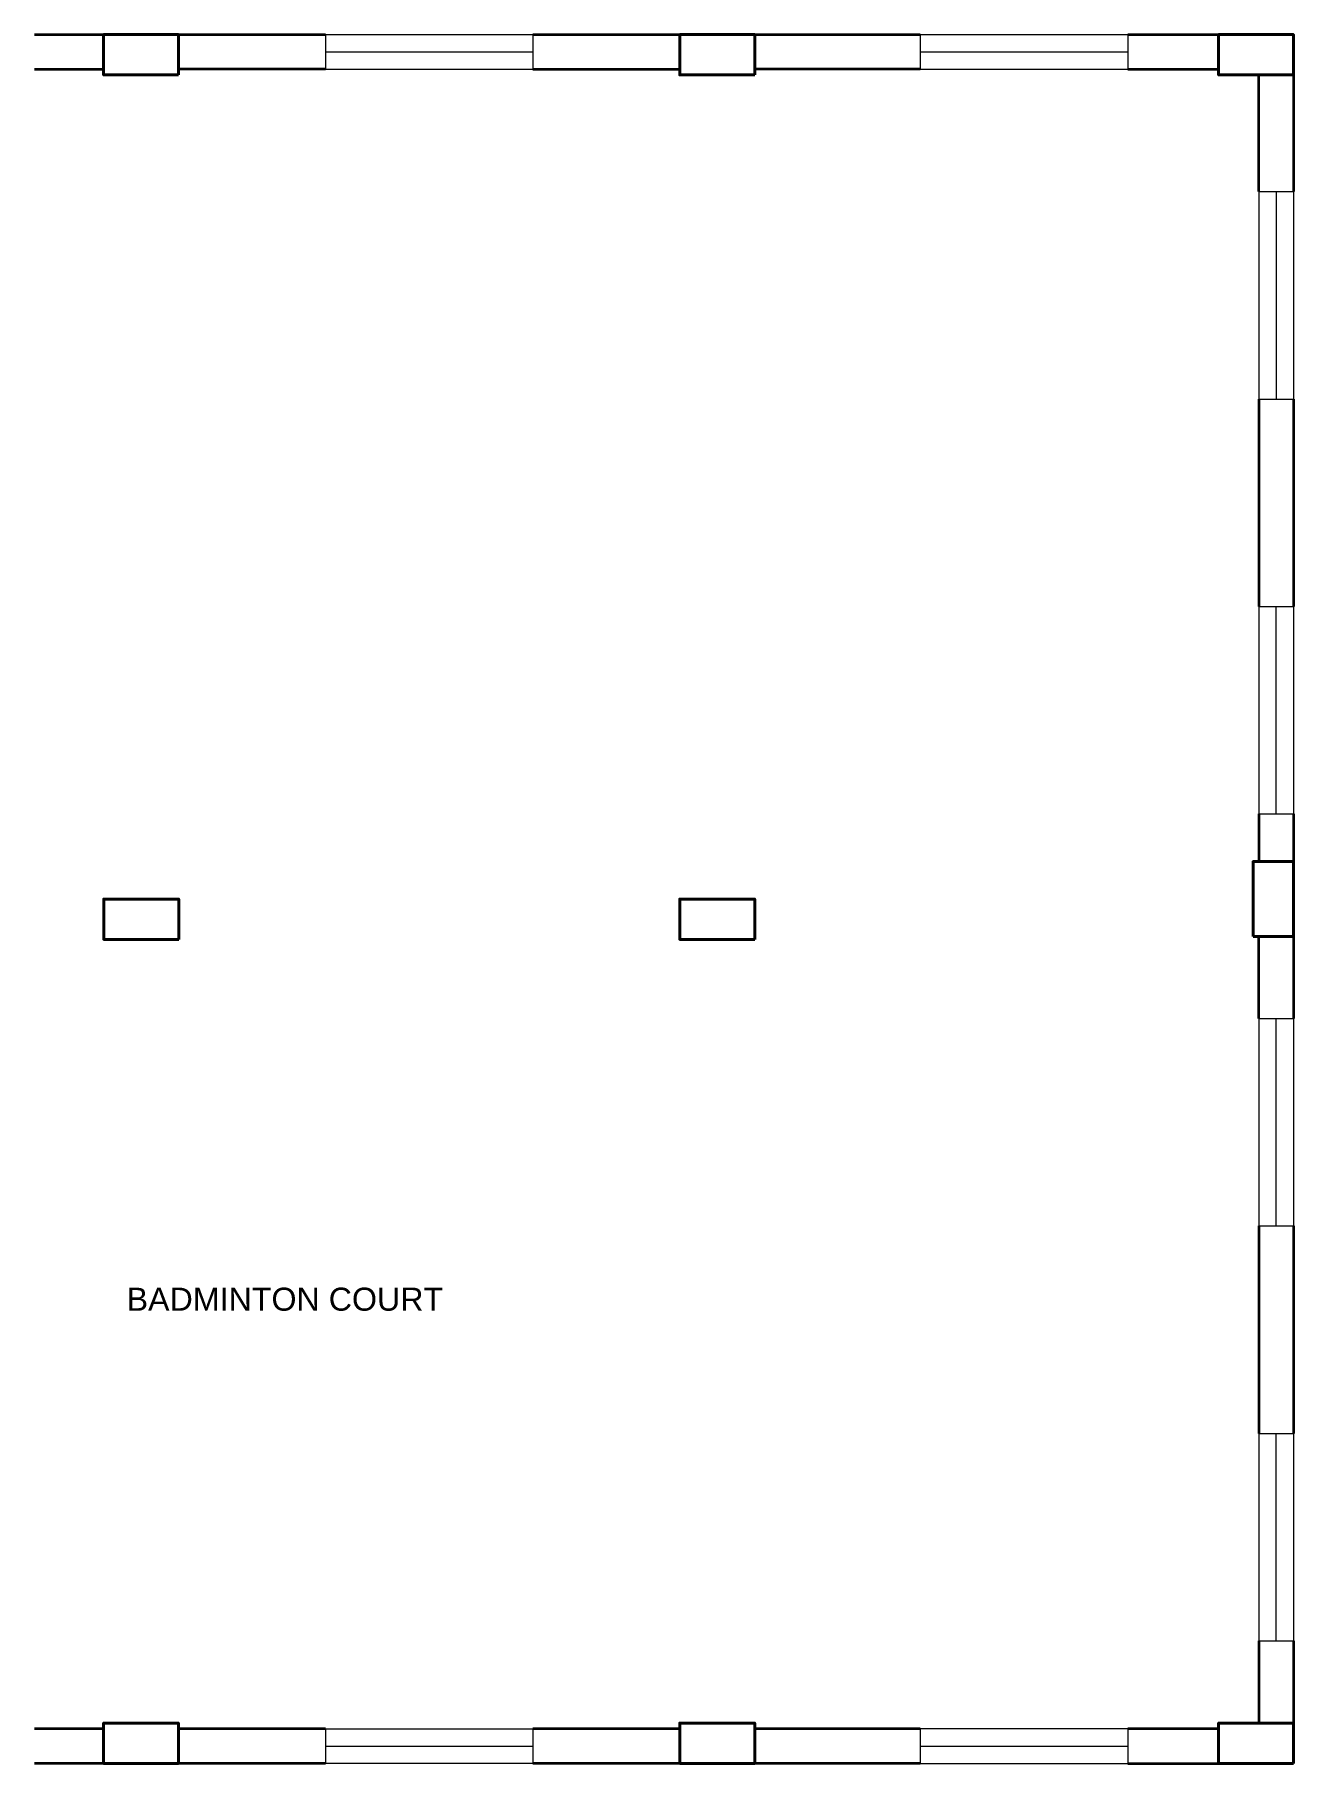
# Model space of a CAD drawing. Header units: millimetres. Extents: x 3079 to 579737, y 1565 to 1161826.
# Drawn here: x 67172 to 78095, y 342233 to 357233 of the extents above; entities that cross this region are included whole.
import ezdxf

# ---------------------------------------------------------------- set-up
doc = ezdxf.new("R2010")
doc.units = ezdxf.units.MM
for name, color, linetype, lineweight in [('1', 7, 'Continuous', 35), ('A_COL', 250, 'Continuous', 40), ('IG-Area', 250, 'Continuous', 30), ('SILL', 251, 'Continuous', 18), ('WINDOW', 252, 'Continuous', 15)]:
    doc.layers.add(name, color=color, linetype=linetype, lineweight=lineweight)
doc.styles.get("Standard").update_dxf_attribs({"font": 'arial.ttf'})

msp = doc.modelspace()

# ---------------------------------------------------------------- linework, layer by layer
at = {"layer": '1'}
for p, q in [((67172, 357233), (69695, 357233)), ((71495, 357233), (74857, 357233)), ((76657, 357233), (78095, 357233)), ((78095, 357233), (78095, 355871)), ((78095, 357233), (78095, 355871)), ((67172, 356933), (67770, 356933)), ((69695, 356933), (68420, 356933)), ((71495, 356933), (72770, 356933)), ((74857, 356933), (73420, 356933)), ((76657, 356933), (77445, 356933)), ((77795, 355871), (77795, 356883)), ((77795, 354071), (77795, 352271)), ((78095, 354071), (78095, 352271)), ((78095, 354071), (78095, 352271)), ((77795, 350471), (77795, 350058)), ((78095, 350471), (78095, 348696)), ((78095, 350471), (78095, 348696)), ((77795, 348696), (77795, 349408)), ((77795, 346896), (77795, 345096)), ((78095, 346896), (78095, 345096)), ((78095, 346896), (78095, 345096)), ((77795, 343296), (77795, 342583)), ((78095, 343296), (78095, 342233)), ((78095, 343296), (78095, 342233)), ((67770, 342533), (67172, 342533)), ((69695, 342533), (68420, 342533)), ((72770, 342533), (71495, 342533)), ((74857, 342533), (73420, 342533)), ((77445, 342533), (76657, 342533)), ((69695, 342233), (67172, 342233)), ((68420, 342233), (67770, 342233)), ((74857, 342233), (71495, 342233)), ((73420, 342233), (72770, 342233)), ((76657, 342233), (77445, 342233)), ((78095, 342233), (77445, 342233))]:
    msp.add_line(p, q, dxfattribs=at)
at = {"layer": 'A_COL'}
for points in [[(68420, 356883), (68420, 357233), (67770, 357233), (67770, 356883)], [(73420, 356883), (73420, 357233), (72770, 357233), (72770, 356883)], [(78095, 356883), (78095, 357233), (77445, 357233), (77445, 356883)], [(77745, 349408), (78095, 349408), (78095, 350058), (77745, 350058)], [(68422, 349383), (68422, 349733), (67772, 349733), (67772, 349383)], [(73420, 349383), (73420, 349733), (72770, 349733), (72770, 349383)], [(68420, 342233), (68420, 342583), (67770, 342583), (67770, 342233)], [(73420, 342233), (73420, 342583), (72770, 342583), (72770, 342233)], [(78095, 342233), (78095, 342583), (77445, 342583), (77445, 342233)]]:
    msp.add_lwpolyline(points, close=True, dxfattribs=at)
at = {"layer": 'SILL'}
for p, q in [((69695, 357233), (71495, 357233)), ((74857, 357233), (76657, 357233)), ((69695, 356933), (71495, 356933)), ((74857, 356933), (76657, 356933)), ((77795, 355871), (77795, 354071)), ((78095, 355871), (78095, 354071)), ((77795, 352271), (77795, 350471)), ((78095, 352271), (78095, 350471)), ((77795, 348696), (77795, 346896)), ((78095, 348696), (78095, 346896)), ((77795, 345096), (77795, 343296)), ((78095, 345096), (78095, 343296)), ((69695, 342533), (71495, 342533)), ((76657, 342533), (74857, 342533)), ((71495, 342233), (69695, 342233)), ((74857, 342233), (76657, 342233))]:
    msp.add_line(p, q, dxfattribs=at)
at = {"layer": 'WINDOW'}
for p, q in [((69695, 357233), (69695, 356933)), ((71495, 357233), (71495, 356933)), ((74857, 357233), (74857, 356933)), ((76657, 357233), (76657, 356933)), ((69695, 357083), (71495, 357083)), ((74857, 357083), (76657, 357083)), ((77795, 355871), (78095, 355871)), ((77945, 355871), (77945, 354071)), ((77795, 354071), (78095, 354071)), ((77795, 352271), (78095, 352271)), ((77945, 350471), (77945, 352271)), ((77795, 350471), (78095, 350471)), ((77795, 348696), (78095, 348696)), ((77945, 346896), (77945, 348696)), ((77795, 346896), (78095, 346896)), ((77795, 345096), (78095, 345096)), ((77945, 343296), (77945, 345096)), ((77795, 343296), (78095, 343296)), ((69695, 342533), (69695, 342233)), ((71495, 342533), (71495, 342233)), ((74857, 342533), (74857, 342233)), ((76657, 342533), (76657, 342233)), ((69695, 342383), (71495, 342383)), ((74857, 342383), (76657, 342383))]:
    msp.add_line(p, q, dxfattribs=at)

# ---------------------------------------------------------------- texts
at = {"layer": 'IG-Area', "insert": (67970, 346361), "char_height": 200, "attachment_point": 1}
msp.add_mtext_dynamic_manual_height_columns('BADMINTON COURT', width=38356.19, gutter_width=12.5, heights=[0], dxfattribs=at)

doc.saveas('drawing.dxf')
